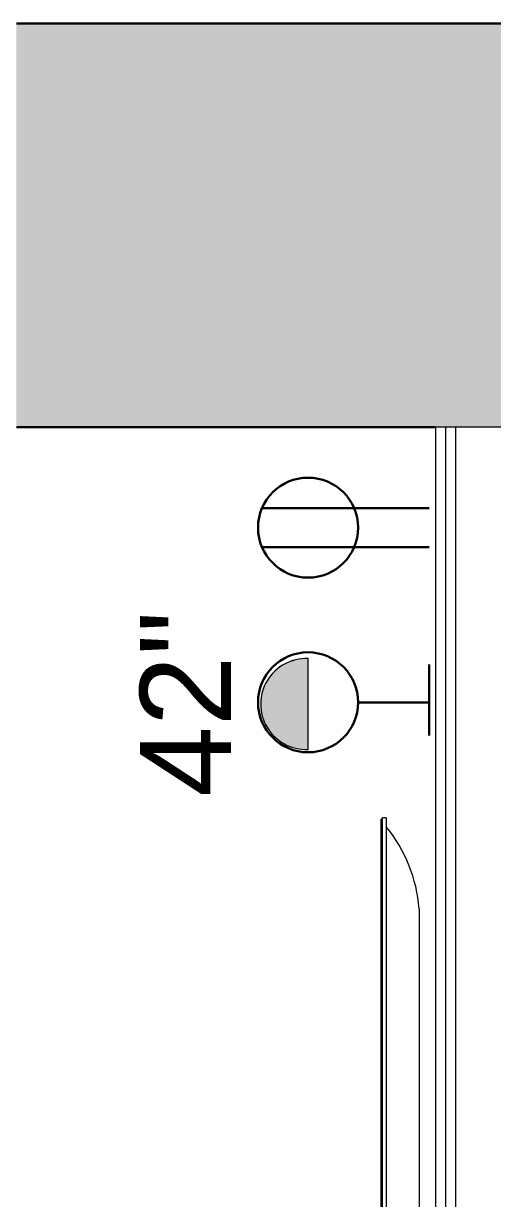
# Model space of a CAD drawing. Header units: inches. Extents: x -1159 to 2819, y -194 to 4438.
# Drawn here: x -377.2 to -354, y 505.5 to 563.7 of the extents above; entities that cross this region are included whole.
import ezdxf

# ---------------------------------------------------------------- set-up
doc = ezdxf.new("R2010")
doc.units = ezdxf.units.IN
doc.header["$MEASUREMENT"] = 0
for name, color, linetype, lineweight in [('A-ANNO-NOTE', 131, 'Continuous', 40), ('A-WALL', 113, 'Continuous', 18), ('A-WALL-PATT', 111, 'Continuous', 18), ('I-WALL', 2, 'Continuous', 18), ('Q-SPCQ', 91, 'Continuous', 9)]:
    doc.layers.add(name, color=color, linetype=linetype, lineweight=lineweight)
doc.styles.add('Swis721 Lt BT', font='swissl.ttf', dxfattribs={"height": 4.5})

# ---------------------------------------------------------------- blocks, each defined once
blk = doc.blocks.new('A-Flat_Screen_TV - OLED 65B6P 65_-4747238-3RD FLOOR - POWER _ SIGNAL B')
at = {"layer": 'Q-SPCQ'}
for p, q in [((-25.5, 1.813), (25.5, 1.813)), ((-30, 0.188), (30, 0.188)), ((-30, 0.188), (-30, 0)), ((30, 0), (-30, 0)), ((-29.937, 0), (-29.937, -0.062)), ((29.937, -0.062), (-29.937, -0.062))]:
    blk.add_line(p, q, dxfattribs=at)
blk.add_arc((-24.901, -5.576), 7.413, 94.6372, 128.96562, dxfattribs=at)

msp = doc.modelspace()

# ---------------------------------------------------------------- hatches: boundary and pattern name
at = {"layer": 'A-ANNO-NOTE', "lineweight": 9}
for points in [[(-364.735, 531.639), (-363.208, 532.225), (-364.281, 531.96)], [(-363.208, 527.725), (-363.208, 532.225), (-364.735, 531.639), (-363.212, 527.734)], [(-364.281, 531.96), (-363.208, 532.225), (-363.605, 532.192)], [(-364.281, 531.96), (-363.605, 532.192), (-363.914, 532.116)], [(-363.208, 527.725), (-363.129, 527.734), (-363.208, 532.225), (-363.208, 527.734)], [(-363.129, 527.727), (-363.129, 532.223), (-363.208, 532.225), (-363.129, 527.734)], [(-363.838, 527.811), (-364.735, 531.639), (-365.392, 529.384)], [(-365.392, 529.384), (-364.735, 531.639), (-365.37, 530.643)], [(-365.37, 530.643), (-364.735, 531.639), (-365.219, 531.011)], [(-365.219, 531.011), (-364.735, 531.639), (-364.955, 531.409)], [(-363.208, 527.725), (-364.735, 531.639), (-363.838, 527.811), (-363.274, 527.734)], [(-365.392, 529.384), (-365.37, 530.643), (-365.462, 529.776)], [(-365.462, 529.776), (-365.37, 530.643), (-365.462, 530.174)], [(-363.838, 527.811), (-365.392, 529.384), (-365.181, 528.87)], [(-363.838, 527.811), (-365.181, 528.87), (-364.21, 527.954)], [(-364.21, 527.954), (-365.181, 528.87), (-364.793, 528.366)], [(-364.21, 527.954), (-364.793, 528.366), (-364.485, 528.114)]]:
    msp.add_hatch(color=256, dxfattribs=at).paths.add_polyline_path(points, flags=0)
at = {"layer": 'A-WALL-PATT', "lineweight": 9}
h = msp.add_hatch(color=7, dxfattribs=at)
h.paths.add_polyline_path([(-8.72, 543.684), (1.715, 543.684), (1.715, 563.684), (-53.535, 563.684), (-53.535, 543.684), (-18.631, 543.684)], flags=0)
h.paths.add_polyline_path([(-103.153, 543.684), (-97.765, 543.684), (-97.765, 563.684), (-152.067, 563.684), (-152.067, 543.684), (-103.653, 543.684)], flags=0)
h.paths.add_polyline_path([(-206.927, 543.684), (-196.298, 543.684), (-196.298, 563.684), (-264.813, 563.684), (-264.813, 543.684), (-226.747, 543.684)], flags=0)
h.paths.add_polyline_path([(-309.043, 543.684), (-309.043, 563.684), (-377.558, 563.684), (-377.558, 543.684), (-325.85, 543.684)], flags=0)
h.paths.add_polyline_path([(-424.954, 543.684), (-421.788, 543.684), (-421.788, 563.684), (-476.709, 563.684), (-476.709, 543.684)], flags=0)
h.paths.add_polyline_path([(-513.709, 543.684), (-513.709, 563.684), (-590.071, 563.684), (-590.071, 543.684), (-543.877, 543.684)], flags=0)

# ---------------------------------------------------------------- linework, layer by layer
at = {"layer": 'A-ANNO-NOTE', "lineweight": 30}
for p, q in [((-357.147, 539.67), (-365.411, 539.67)), ((-357.147, 537.753), (-365.411, 537.753)), ((-357.147, 528.423), (-357.147, 531.929)), ((-357.147, 530.059), (-360.654, 530.059))]:
    msp.add_line(p, q, dxfattribs=at)
at = {"layer": 'A-ANNO-NOTE', "lineweight": 9}
msp.add_line((-363.129, 527.727), (-363.129, 532.223), dxfattribs=at)
at = {"layer": 'A-ANNO-NOTE', "lineweight": 30}
for centre in [(-363.129, 538.712), (-363.129, 530.062)]:
    msp.add_circle(centre, 2.475, dxfattribs=at)
at = {"layer": 'A-ANNO-NOTE', "lineweight": 9}
msp.add_arc((-363.221, 529.975), 2.25, 87.64269, 272.35731, dxfattribs=at)
at = {"layer": 'A-WALL', "color": 8, "lineweight": 30}
for p, q in [((-309.043, 563.684), (-377.558, 563.684)), ((-377.558, 543.684), (-356.821, 543.684))]:
    msp.add_line(p, q, dxfattribs=at)
at = {"layer": 'A-WALL'}
for p, q in [((-351.196, 543.684), (-356.821, 543.684)), ((-356.321, 445.208), (-356.321, 543.684)), ((-355.821, 444.708), (-355.821, 543.684))]:
    msp.add_line(p, q, dxfattribs=at)
at = {"layer": 'I-WALL'}
msp.add_line((-356.821, 543.684), (-356.821, 445.708), dxfattribs=at)

# ---------------------------------------------------------------- block references
at = {"layer": 'Q-SPCQ', "rotation": 269.9999999999996}
msp.add_blockref('A-Flat_Screen_TV - OLED 65B6P 65_-4747238-3RD FLOOR - POWER _ SIGNAL B', (-359.446, 494.333), dxfattribs=at)

# ---------------------------------------------------------------- texts
at = {"layer": 'A-ANNO-NOTE', "lineweight": 9, "insert": (-371.449, 525.376), "char_height": 4.5, "width": 10.302, "attachment_point": 1, "rotation": 90, "style": 'Swis721 Lt BT'}
msp.add_mtext('42"', dxfattribs=at)

doc.saveas('drawing.dxf')
